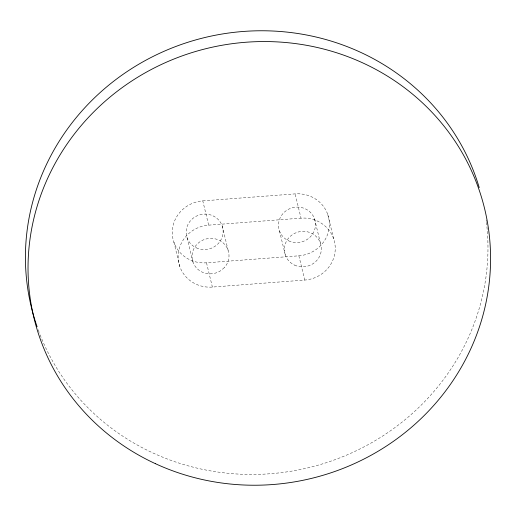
<?xml version="1.0" encoding="UTF-8"?>
<svg xmlns="http://www.w3.org/2000/svg" width="516" height="516" viewBox="0 0 516 516"><rect width="100%" height="100%" fill="white"/><g stroke="black" fill="none" stroke-linecap="round" stroke-linejoin="round"><path stroke-width="0.39" stroke-dasharray="2.58 1.94" d="M202.782 200.892L295.139 193.887A32.456 30.973 -13.6 0 1 329.331 222.396A32.456 30.973 -13.6 0 1 298.867 255.807L206.51 262.812A32.456 30.973 -13.6 0 1 172.325 234.303A32.456 30.973 -13.6 0 1 202.782 200.892L208.651 225.15A32.456 30.973 -13.6 0 0 178.194 258.561A32.456 30.973 -13.6 0 0 212.379 287.07L304.737 280.065A32.456 30.973 -13.6 0 0 335.2 246.654A32.456 30.973 -13.6 0 0 301.009 218.145L295.139 193.887M208.651 225.15L301.009 218.145M327.75 214.469L333.613 238.727M314.573 218.913L320.436 243.152M298.867 255.807L304.737 280.065M279.44 230.781L285.303 255.014M222.215 225.918L228.085 250.176M206.51 262.812L212.379 287.07M187.082 237.779L192.952 262.044M173.905 242.23L179.774 266.488M486.13 219.939A231.852 221.241 -13.6 0 1 486.336 221.538M486.433 222.338A231.852 221.241 -13.6 0 1 309.839 467.373A231.852 221.241 -13.6 0 1 39.3 332.762M39.016 332.014A231.852 221.241 -13.6 0 1 38.184 329.763M224.331 267.63L220.674 270.732A18.55 17.699 -13.6 0 1 192.21 259.045A18.55 17.699 -13.6 0 1 215.836 239.005A18.55 17.699 -13.6 0 1 224.331 267.63M196.332 247.874A18.55 17.699 -13.6 0 0 223.118 230.452A18.55 17.699 -13.6 0 0 194.487 217.23A18.55 17.699 -13.6 0 0 196.332 247.874M288.689 240.869A18.55 17.699 -13.6 0 0 315.476 223.447A18.55 17.699 -13.6 0 0 286.851 210.225A18.55 17.699 -13.6 0 0 288.689 240.869M294.552 265.108A18.55 17.699 -13.6 0 0 321.339 247.68A18.55 17.699 -13.6 0 0 292.714 234.464A18.55 17.699 -13.6 0 0 294.552 265.108"/><path stroke-width="0.77" d="M37.113 326.757A231.852 221.241 -13.6 0 1 188.856 41.964A231.852 221.241 -13.6 0 1 479.222 187.592M155.381 463.665A231.852 221.241 -13.6 0 0 490.2 245.887A231.852 221.241 -13.6 0 0 132.328 80.625A231.852 221.241 -13.6 0 0 155.381 463.665"/></g></svg>
